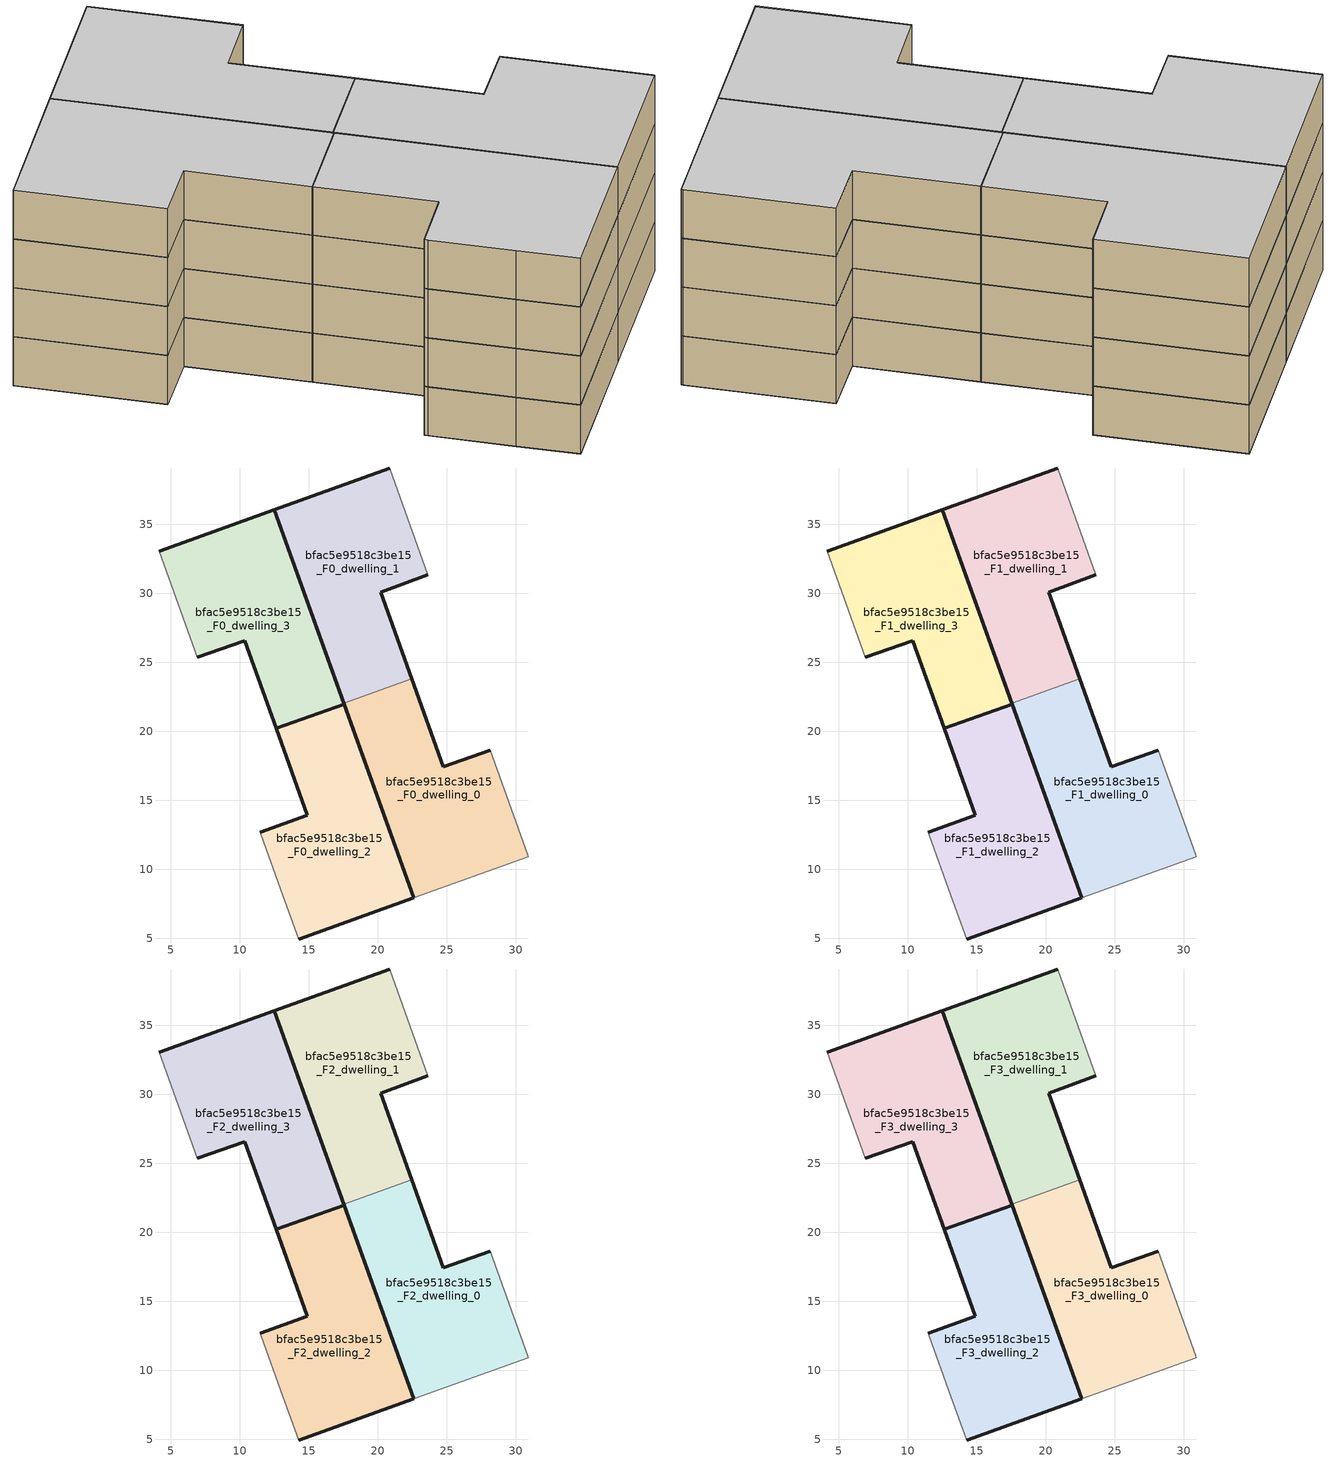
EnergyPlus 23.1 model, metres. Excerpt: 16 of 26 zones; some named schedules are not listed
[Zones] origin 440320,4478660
bfac5e9518c3be15_F0_dwelling_0
 floor ground (EU_floor_Construction): 30.9,10.92 30.88,11.05 28.16,18.62 24.75,17.43 22.47,23.82 17.53,22.05 22.59,7.94 z0
 wall outside (EU_wall_Construction): 22.59,7.94 17.53,22.05 / 22.47,23.82 24.75,17.43 28.16,18.62 z0:3
 wall adiabatic (EU_wall_Construction): 28.16,18.62 30.88,11.05 30.9,10.92 22.59,7.94 z0:3
 wall to bfac5e9518c3be15_F0_dwelling_1 (EU_wall_Construction): 17.53,22.05 22.47,23.82 z0:3
bfac5e9518c3be15_F0_dwelling_1
 floor ground (EU_floor_Construction): 22.47,23.82 20.22,30.09 23.63,31.34 20.86,39.09 12.51,36.07 17.53,22.05 z0
 wall outside (EU_wall_Construction): 17.53,22.05 12.51,36.07 20.86,39.09 / 23.63,31.34 20.22,30.09 22.47,23.82 z0:3
 wall adiabatic (EU_wall_Construction): 20.86,39.09 23.63,31.34 z0:3
bfac5e9518c3be15_F0_dwelling_2
 floor ground (EU_floor_Construction): 22.59,7.94 17.56,21.99 12.64,20.22 14.87,13.94 11.47,12.7 11.54,12.48 13.1,8.13 14.27,4.96 z0
 wall outside (EU_wall_Construction): 11.47,12.7 14.87,13.94 12.64,20.22 17.56,21.99 22.59,7.94 14.27,4.96 z0:3
 wall adiabatic (EU_wall_Construction): 14.27,4.96 13.1,8.13 11.54,12.48 11.47,12.7 z0:3
bfac5e9518c3be15_F0_dwelling_3
 floor ground (EU_floor_Construction): 17.56,21.99 12.51,36.07 4.16,33.05 6.9,25.37 10.37,26.59 12.64,20.22 z0
 wall outside (EU_wall_Construction): 4.16,33.05 12.51,36.07 17.56,21.99 12.64,20.22 10.37,26.59 6.9,25.37 z0:3
 wall adiabatic (EU_wall_Construction): 6.9,25.37 4.16,33.05 z0:3
bfac5e9518c3be15_F1_dwelling_0
 floor to bfac5e9518c3be15_F0_dwelling_0 (EU_floor_Construction): 30.9,10.92 30.88,11.05 28.16,18.62 24.75,17.43 22.47,23.82 17.53,22.05 22.59,7.94 z3
 wall outside (EU_wall_Construction): 22.59,7.94 17.53,22.05 / 22.47,23.82 24.75,17.43 28.16,18.62 z3:6
 wall adiabatic (EU_wall_Construction): 28.16,18.62 30.88,11.05 30.9,10.92 22.59,7.94 z3:6
 wall to bfac5e9518c3be15_F1_dwelling_1 (EU_wall_Construction): 17.53,22.05 22.47,23.82 z3:6
bfac5e9518c3be15_F1_dwelling_1
 floor to bfac5e9518c3be15_F0_dwelling_1 (EU_floor_Construction): 22.47,23.82 20.22,30.09 23.63,31.34 20.86,39.09 12.51,36.07 17.53,22.05 z3
 wall outside (EU_wall_Construction): 17.53,22.05 12.51,36.07 20.86,39.09 / 23.63,31.34 20.22,30.09 22.47,23.82 z3:6
 wall adiabatic (EU_wall_Construction): 20.86,39.09 23.63,31.34 z3:6
bfac5e9518c3be15_F1_dwelling_2
 floor to bfac5e9518c3be15_F0_dwelling_2 (EU_floor_Construction): 22.59,7.94 17.56,21.99 12.64,20.22 14.87,13.94 11.47,12.7 11.54,12.48 13.1,8.13 14.27,4.96 z3
 wall outside (EU_wall_Construction): 11.47,12.7 14.87,13.94 12.64,20.22 17.56,21.99 22.59,7.94 14.27,4.96 z3:6
 wall adiabatic (EU_wall_Construction): 14.27,4.96 13.1,8.13 11.54,12.48 11.47,12.7 z3:6
bfac5e9518c3be15_F1_dwelling_3
 floor to bfac5e9518c3be15_F0_dwelling_3 (EU_floor_Construction): 17.56,21.99 12.51,36.07 4.16,33.05 6.9,25.37 10.37,26.59 12.64,20.22 z3
 wall outside (EU_wall_Construction): 4.16,33.05 12.51,36.07 17.56,21.99 12.64,20.22 10.37,26.59 6.9,25.37 z3:6
 wall adiabatic (EU_wall_Construction): 6.9,25.37 4.16,33.05 z3:6
bfac5e9518c3be15_F2_dwelling_0
 floor to bfac5e9518c3be15_F1_dwelling_0 (EU_floor_Construction): 30.9,10.92 30.88,11.05 28.16,18.62 24.75,17.43 22.47,23.82 17.53,22.05 22.59,7.94 z6
 wall outside (EU_wall_Construction): 22.59,7.94 17.53,22.05 / 22.47,23.82 24.75,17.43 28.16,18.62 z6:9
 wall adiabatic (EU_wall_Construction): 28.16,18.62 30.88,11.05 30.9,10.92 22.59,7.94 z6:9
 wall to bfac5e9518c3be15_F2_dwelling_1 (EU_wall_Construction): 17.53,22.05 22.47,23.82 z6:9
bfac5e9518c3be15_F2_dwelling_1
 floor to bfac5e9518c3be15_F1_dwelling_1 (EU_floor_Construction): 22.47,23.82 20.22,30.09 23.63,31.34 20.86,39.09 12.51,36.07 17.53,22.05 z6
 wall outside (EU_wall_Construction): 17.53,22.05 12.51,36.07 20.86,39.09 / 23.63,31.34 20.22,30.09 22.47,23.82 z6:9
 wall adiabatic (EU_wall_Construction): 20.86,39.09 23.63,31.34 z6:9
bfac5e9518c3be15_F2_dwelling_2
 floor to bfac5e9518c3be15_F1_dwelling_2 (EU_floor_Construction): 22.59,7.94 17.56,21.99 12.64,20.22 14.87,13.94 11.47,12.7 11.54,12.48 13.1,8.13 14.27,4.96 z6
 wall outside (EU_wall_Construction): 11.47,12.7 14.87,13.94 12.64,20.22 17.56,21.99 22.59,7.94 14.27,4.96 z6:9
 wall adiabatic (EU_wall_Construction): 14.27,4.96 13.1,8.13 11.54,12.48 11.47,12.7 z6:9
bfac5e9518c3be15_F2_dwelling_3
 floor to bfac5e9518c3be15_F1_dwelling_3 (EU_floor_Construction): 17.56,21.99 12.51,36.07 4.16,33.05 6.9,25.37 10.37,26.59 12.64,20.22 z6
 wall outside (EU_wall_Construction): 4.16,33.05 12.51,36.07 17.56,21.99 12.64,20.22 10.37,26.59 6.9,25.37 z6:9
 wall adiabatic (EU_wall_Construction): 6.9,25.37 4.16,33.05 z6:9
bfac5e9518c3be15_F3_dwelling_0
 floor to bfac5e9518c3be15_F2_dwelling_0 (EU_floor_Construction): 30.9,10.92 30.88,11.05 28.16,18.62 24.75,17.43 22.47,23.82 17.53,22.05 22.59,7.94 z9
 wall outside (EU_wall_Construction): 22.59,7.94 17.53,22.05 / 22.47,23.82 24.75,17.43 28.16,18.62 z9:12
 wall adiabatic (EU_wall_Construction): 28.16,18.62 30.88,11.05 30.9,10.92 22.59,7.94 z9:12
 wall to bfac5e9518c3be15_F3_dwelling_1 (EU_wall_Construction): 17.53,22.05 22.47,23.82 z9:12
 ceiling to bfac5e9518c3be15_F4_dwelling_0 (EU_floor_Construction): 28.16,18.62 30.88,11.05 30.9,10.92 22.59,7.94 17.53,22.05 22.47,23.82 24.75,17.43 z12
bfac5e9518c3be15_F3_dwelling_1
 floor to bfac5e9518c3be15_F2_dwelling_1 (EU_floor_Construction): 22.47,23.82 20.22,30.09 23.63,31.34 20.86,39.09 12.51,36.07 17.53,22.05 z9
 wall outside (EU_wall_Construction): 17.53,22.05 12.51,36.07 20.86,39.09 / 23.63,31.34 20.22,30.09 22.47,23.82 z9:12
 wall adiabatic (EU_wall_Construction): 20.86,39.09 23.63,31.34 z9:12
 ceiling to bfac5e9518c3be15_F4_dwelling_1 (EU_floor_Construction): 20.86,39.09 23.63,31.34 20.22,30.09 22.47,23.82 17.53,22.05 12.51,36.07 z12
bfac5e9518c3be15_F3_dwelling_2
 floor to bfac5e9518c3be15_F2_dwelling_2 (EU_floor_Construction): 22.59,7.94 17.56,21.99 12.64,20.22 14.87,13.94 11.47,12.7 11.54,12.48 13.1,8.13 14.27,4.96 z9
 wall outside (EU_wall_Construction): 11.47,12.7 14.87,13.94 12.64,20.22 17.56,21.99 22.59,7.94 14.27,4.96 z9:12
 wall adiabatic (EU_wall_Construction): 14.27,4.96 13.1,8.13 11.54,12.48 11.47,12.7 z9:12
 ceiling to bfac5e9518c3be15_F4_dwelling_2 (EU_floor_Construction): 17.56,21.99 22.59,7.94 14.27,4.96 13.1,8.13 11.54,12.48 11.47,12.7 14.87,13.94 12.64,20.22 z12
bfac5e9518c3be15_F3_dwelling_3
 floor to bfac5e9518c3be15_F2_dwelling_3 (EU_floor_Construction): 17.56,21.99 12.51,36.07 4.16,33.05 6.9,25.37 10.37,26.59 12.64,20.22 z9
 wall outside (EU_wall_Construction): 4.16,33.05 12.51,36.07 17.56,21.99 12.64,20.22 10.37,26.59 6.9,25.37 z9:12
 wall adiabatic (EU_wall_Construction): 6.9,25.37 4.16,33.05 z9:12
 ceiling to bfac5e9518c3be15_F4_dwelling_3 (EU_floor_Construction): 12.51,36.07 17.56,21.99 12.64,20.22 10.37,26.59 6.9,25.37 4.16,33.05 z12
[Building]
EU S2 Campaign: North Axis=0; Terrain=City; Solar Distribution=FullExterior
[Site:Location]
Madrid: Latitude=40.5; Longitude=-3.5; Time Zone=1; Elevation=609
[SizingPeriod:WeatherFileDays]
AnnualSizingPeriod: Begin Month=1; Begin Day of Month=1; End Month=12; End Day of Month=31; Day of Week for Start Day=Monday; Use Weather File Daylight Saving Period=No; Use Weather File Rain and Snow Indicators=No
[MATERIAL]
EU_InternalMass_Material: Roughness=MediumRough; Thickness=0.1; Conductivity=1; Density=1800; Specific Heat=900; Thermal Absorptance=0.9; Solar Absorptance=0.7; Visible Absorptance=0.7
[MATERIAL:NOMASS] Roughness=MediumRough; Thermal Absorptance=0.9; Solar Absorptance=0.7; Visible Absorptance=0.7
Name | Thermal Resistance
EU_wall_NoMass | 0.459673
EU_floor_NoMass | 0.788942
[CONSTRUCTION]
EU_wall_Construction: EU_wall_NoMass
EU_floor_Construction: EU_floor_NoMass
EU_InternalMass_Construction: EU_InternalMass_Material
[ZONE] Type=1; Multiplier=1; Ceiling Height=autocalculate; Floor Area=autocalculate; Part of Total Floor Area=Yes
Name | Volume
bfac5e9518c3be15_F0_dwelling_0; bfac5e9518c3be15_F1_dwelling_0; bfac5e9518c3be15_F2_dwelling_0; bfac5e9518c3be15_F3_dwelling_0 | 324.18
bfac5e9518c3be15_F0_dwelling_1; bfac5e9518c3be15_F1_dwelling_1; bfac5e9518c3be15_F2_dwelling_1; bfac5e9518c3be15_F3_dwelling_1 | 324.165
bfac5e9518c3be15_F0_dwelling_2; bfac5e9518c3be15_F1_dwelling_2; bfac5e9518c3be15_F2_dwelling_2; bfac5e9518c3be15_F3_dwelling_2 | 324.193
bfac5e9518c3be15_F0_dwelling_3; bfac5e9518c3be15_F1_dwelling_3; bfac5e9518c3be15_F2_dwelling_3; bfac5e9518c3be15_F3_dwelling_3 | 324.197
[INTERNALMASS] Construction=EU_InternalMass_Construction
Name | Zone or ZoneList | Surface Area
bfac5e9518c3be15_F0_dwelling_0_EU_InternalMass | bfac5e9518c3be15_F0_dwelling_0 | 108.059
bfac5e9518c3be15_F0_dwelling_1_EU_InternalMass | bfac5e9518c3be15_F0_dwelling_1 | 108.055
bfac5e9518c3be15_F0_dwelling_2_EU_InternalMass | bfac5e9518c3be15_F0_dwelling_2 | 108.064
bfac5e9518c3be15_F0_dwelling_3_EU_InternalMass | bfac5e9518c3be15_F0_dwelling_3 | 108.064
bfac5e9518c3be15_F1_dwelling_0_EU_InternalMass | bfac5e9518c3be15_F1_dwelling_0 | 108.059
bfac5e9518c3be15_F1_dwelling_1_EU_InternalMass | bfac5e9518c3be15_F1_dwelling_1 | 108.055
bfac5e9518c3be15_F1_dwelling_2_EU_InternalMass | bfac5e9518c3be15_F1_dwelling_2 | 108.064
bfac5e9518c3be15_F1_dwelling_3_EU_InternalMass | bfac5e9518c3be15_F1_dwelling_3 | 108.064
bfac5e9518c3be15_F2_dwelling_0_EU_InternalMass | bfac5e9518c3be15_F2_dwelling_0 | 108.059
bfac5e9518c3be15_F2_dwelling_1_EU_InternalMass | bfac5e9518c3be15_F2_dwelling_1 | 108.055
bfac5e9518c3be15_F2_dwelling_2_EU_InternalMass | bfac5e9518c3be15_F2_dwelling_2 | 108.064
bfac5e9518c3be15_F2_dwelling_3_EU_InternalMass | bfac5e9518c3be15_F2_dwelling_3 | 108.064
bfac5e9518c3be15_F3_dwelling_0_EU_InternalMass | bfac5e9518c3be15_F3_dwelling_0 | 108.059
bfac5e9518c3be15_F3_dwelling_1_EU_InternalMass | bfac5e9518c3be15_F3_dwelling_1 | 108.055
bfac5e9518c3be15_F3_dwelling_2_EU_InternalMass | bfac5e9518c3be15_F3_dwelling_2 | 108.064
bfac5e9518c3be15_F3_dwelling_3_EU_InternalMass | bfac5e9518c3be15_F3_dwelling_3 | 108.064
[OTHEREQUIPMENT] Fuel Type=Electricity; Design Level Calculation Method=Watts/Area; Power per Zone Floor Area=1; Fraction Latent=0; Fraction Radiant=0; Fraction Lost=0; Carbon Dioxide Generation Rate=0; EndUse Subcategory=EU_Step8_InternalGains
Name | Zone or ZoneList or Space or SpaceList | Schedule
EU_Step8_InternalGain_bfac5e9518c3be15_F0_dwelling_0_f000 | bfac5e9518c3be15_F0_dwelling_0 | EU_Step8_GainSchedule_bfac5e9518c3be15_F0_dwelling_0_f000
EU_Step8_InternalGain_bfac5e9518c3be15_F0_dwelling_1_f000 | bfac5e9518c3be15_F0_dwelling_1 | EU_Step8_GainSchedule_bfac5e9518c3be15_F0_dwelling_1_f000
EU_Step8_InternalGain_bfac5e9518c3be15_F0_dwelling_2_f000 | bfac5e9518c3be15_F0_dwelling_2 | EU_Step8_GainSchedule_bfac5e9518c3be15_F0_dwelling_2_f000
EU_Step8_InternalGain_bfac5e9518c3be15_F0_dwelling_3_f000 | bfac5e9518c3be15_F0_dwelling_3 | EU_Step8_GainSchedule_bfac5e9518c3be15_F0_dwelling_3_f000
EU_Step8_InternalGain_bfac5e9518c3be15_F1_dwelling_0_f000 | bfac5e9518c3be15_F1_dwelling_0 | EU_Step8_GainSchedule_bfac5e9518c3be15_F1_dwelling_0_f000
EU_Step8_InternalGain_bfac5e9518c3be15_F1_dwelling_1_f000 | bfac5e9518c3be15_F1_dwelling_1 | EU_Step8_GainSchedule_bfac5e9518c3be15_F1_dwelling_1_f000
EU_Step8_InternalGain_bfac5e9518c3be15_F1_dwelling_2_f000 | bfac5e9518c3be15_F1_dwelling_2 | EU_Step8_GainSchedule_bfac5e9518c3be15_F1_dwelling_2_f000
EU_Step8_InternalGain_bfac5e9518c3be15_F1_dwelling_3_f000 | bfac5e9518c3be15_F1_dwelling_3 | EU_Step8_GainSchedule_bfac5e9518c3be15_F1_dwelling_3_f000
EU_Step8_InternalGain_bfac5e9518c3be15_F2_dwelling_0_f000 | bfac5e9518c3be15_F2_dwelling_0 | EU_Step8_GainSchedule_bfac5e9518c3be15_F2_dwelling_0_f000
EU_Step8_InternalGain_bfac5e9518c3be15_F2_dwelling_1_f000 | bfac5e9518c3be15_F2_dwelling_1 | EU_Step8_GainSchedule_bfac5e9518c3be15_F2_dwelling_1_f000
EU_Step8_InternalGain_bfac5e9518c3be15_F2_dwelling_2_f000 | bfac5e9518c3be15_F2_dwelling_2 | EU_Step8_GainSchedule_bfac5e9518c3be15_F2_dwelling_2_f000
EU_Step8_InternalGain_bfac5e9518c3be15_F2_dwelling_3_f000 | bfac5e9518c3be15_F2_dwelling_3 | EU_Step8_GainSchedule_bfac5e9518c3be15_F2_dwelling_3_f000
EU_Step8_InternalGain_bfac5e9518c3be15_F3_dwelling_0_f000 | bfac5e9518c3be15_F3_dwelling_0 | EU_Step8_GainSchedule_bfac5e9518c3be15_F3_dwelling_0_f000
EU_Step8_InternalGain_bfac5e9518c3be15_F3_dwelling_1_f000 | bfac5e9518c3be15_F3_dwelling_1 | EU_Step8_GainSchedule_bfac5e9518c3be15_F3_dwelling_1_f000
EU_Step8_InternalGain_bfac5e9518c3be15_F3_dwelling_2_f000 | bfac5e9518c3be15_F3_dwelling_2 | EU_Step8_GainSchedule_bfac5e9518c3be15_F3_dwelling_2_f000
EU_Step8_InternalGain_bfac5e9518c3be15_F3_dwelling_3_f000 | bfac5e9518c3be15_F3_dwelling_3 | EU_Step8_GainSchedule_bfac5e9518c3be15_F3_dwelling_3_f000
[ZONEVENTILATION:DESIGNFLOWRATE] Schedule=EU_AlwaysOn; Design Flow Rate Calculation Method=AirChanges/Hour; Air Changes per Hour=0.719161; Ventilation Type=Natural; Fan Pressure Rise=0; Fan Total Efficiency=1; Constant Term Coefficient=1; Temperature Term Coefficient=0; Velocity Term Coefficient=0; Velocity Squared Term Coefficient=0; Minimum Indoor Temperature=-100; Maximum Indoor Temperature=100; Delta Temperature=-100; Minimum Outdoor Temperature=-100; Maximum Outdoor Temperature=100; Maximum Wind Speed=40
Name | Zone or ZoneList or Space or SpaceList
EU_ConstantAir_bfac5e9518c3be15_F0_dwelling_0 | bfac5e9518c3be15_F0_dwelling_0
EU_ConstantAir_bfac5e9518c3be15_F0_dwelling_1 | bfac5e9518c3be15_F0_dwelling_1
EU_ConstantAir_bfac5e9518c3be15_F0_dwelling_2 | bfac5e9518c3be15_F0_dwelling_2
EU_ConstantAir_bfac5e9518c3be15_F0_dwelling_3 | bfac5e9518c3be15_F0_dwelling_3
EU_ConstantAir_bfac5e9518c3be15_F1_dwelling_0 | bfac5e9518c3be15_F1_dwelling_0
EU_ConstantAir_bfac5e9518c3be15_F1_dwelling_1 | bfac5e9518c3be15_F1_dwelling_1
EU_ConstantAir_bfac5e9518c3be15_F1_dwelling_2 | bfac5e9518c3be15_F1_dwelling_2
EU_ConstantAir_bfac5e9518c3be15_F1_dwelling_3 | bfac5e9518c3be15_F1_dwelling_3
EU_ConstantAir_bfac5e9518c3be15_F2_dwelling_0 | bfac5e9518c3be15_F2_dwelling_0
EU_ConstantAir_bfac5e9518c3be15_F2_dwelling_1 | bfac5e9518c3be15_F2_dwelling_1
EU_ConstantAir_bfac5e9518c3be15_F2_dwelling_2 | bfac5e9518c3be15_F2_dwelling_2
EU_ConstantAir_bfac5e9518c3be15_F2_dwelling_3 | bfac5e9518c3be15_F2_dwelling_3
EU_ConstantAir_bfac5e9518c3be15_F3_dwelling_0 | bfac5e9518c3be15_F3_dwelling_0
EU_ConstantAir_bfac5e9518c3be15_F3_dwelling_1 | bfac5e9518c3be15_F3_dwelling_1
EU_ConstantAir_bfac5e9518c3be15_F3_dwelling_2 | bfac5e9518c3be15_F3_dwelling_2
EU_ConstantAir_bfac5e9518c3be15_F3_dwelling_3 | bfac5e9518c3be15_F3_dwelling_3
[HVACTEMPLATE:THERMOSTAT] Constant Heating Setpoint=20; Constant Cooling Setpoint=50
EU_HeatOnly_bfac5e9518c3be15_F0_dwelling_0; EU_HeatOnly_bfac5e9518c3be15_F0_dwelling_1; EU_HeatOnly_bfac5e9518c3be15_F0_dwelling_2; EU_HeatOnly_bfac5e9518c3be15_F0_dwelling_3; EU_HeatOnly_bfac5e9518c3be15_F1_dwelling_0; EU_HeatOnly_bfac5e9518c3be15_F1_dwelling_1; EU_HeatOnly_bfac5e9518c3be15_F1_dwelling_2; EU_HeatOnly_bfac5e9518c3be15_F1_dwelling_3; EU_HeatOnly_bfac5e9518c3be15_F2_dwelling_0; EU_HeatOnly_bfac5e9518c3be15_F2_dwelling_1; EU_HeatOnly_bfac5e9518c3be15_F2_dwelling_2; EU_HeatOnly_bfac5e9518c3be15_F2_dwelling_3; EU_HeatOnly_bfac5e9518c3be15_F3_dwelling_0; EU_HeatOnly_bfac5e9518c3be15_F3_dwelling_1; EU_HeatOnly_bfac5e9518c3be15_F3_dwelling_2; EU_HeatOnly_bfac5e9518c3be15_F3_dwelling_3; EU_HeatOnly_bfac5e9518c3be15_F4_dwelling_0; EU_HeatOnly_bfac5e9518c3be15_F4_dwelling_1; EU_HeatOnly_bfac5e9518c3be15_F4_dwelling_2; EU_HeatOnly_bfac5e9518c3be15_F4_dwelling_3; EU_HeatOnly_bfac5e9518c3be15_F5_dwelling_0; EU_HeatOnly_bfac5e9518c3be15_F5_dwelling_1; EU_HeatOnly_bfac5e9518c3be15_F5_dwelling_2; EU_HeatOnly_bfac5e9518c3be15_F6_dwelling_0; EU_HeatOnly_bfac5e9518c3be15_F6_dwelling_1; EU_HeatOnly_bfac5e9518c3be15_F6_dwelling_2
[HVACTEMPLATE:ZONE:IDEALLOADSAIRSYSTEM] System Availability Schedule=EU_AlwaysOn; Maximum Heating Supply Air Temperature=50; Minimum Cooling Supply Air Temperature=13; Maximum Heating Supply Air Humidity Ratio=0.0156; Minimum Cooling Supply Air Humidity Ratio=0.0077; Heating Limit=NoLimit; Cooling Limit=NoLimit; Heating Availability Schedule=EU_AlwaysOn; Cooling Availability Schedule=EU_CoolingOff; Dehumidification Control Type=ConstantSensibleHeatRatio; Cooling Sensible Heat Ratio=0.7; Dehumidification Setpoint=60; Humidification Control Type=None; Humidification Setpoint=30; Outdoor Air Method=None; Outdoor Air Flow Rate per Person=0.00944; Outdoor Air Flow Rate per Zone Floor Area=0; Outdoor Air Flow Rate per Zone=0; Demand Controlled Ventilation Type=None; Outdoor Air Economizer Type=NoEconomizer; Heat Recovery Type=None; Sensible Heat Recovery Effectiveness=0.7; Latent Heat Recovery Effectiveness=0.65
Name | Template Thermostat
bfac5e9518c3be15_F0_dwelling_0 | EU_HeatOnly_bfac5e9518c3be15_F0_dwelling_0
bfac5e9518c3be15_F0_dwelling_1 | EU_HeatOnly_bfac5e9518c3be15_F0_dwelling_1
bfac5e9518c3be15_F0_dwelling_2 | EU_HeatOnly_bfac5e9518c3be15_F0_dwelling_2
bfac5e9518c3be15_F0_dwelling_3 | EU_HeatOnly_bfac5e9518c3be15_F0_dwelling_3
